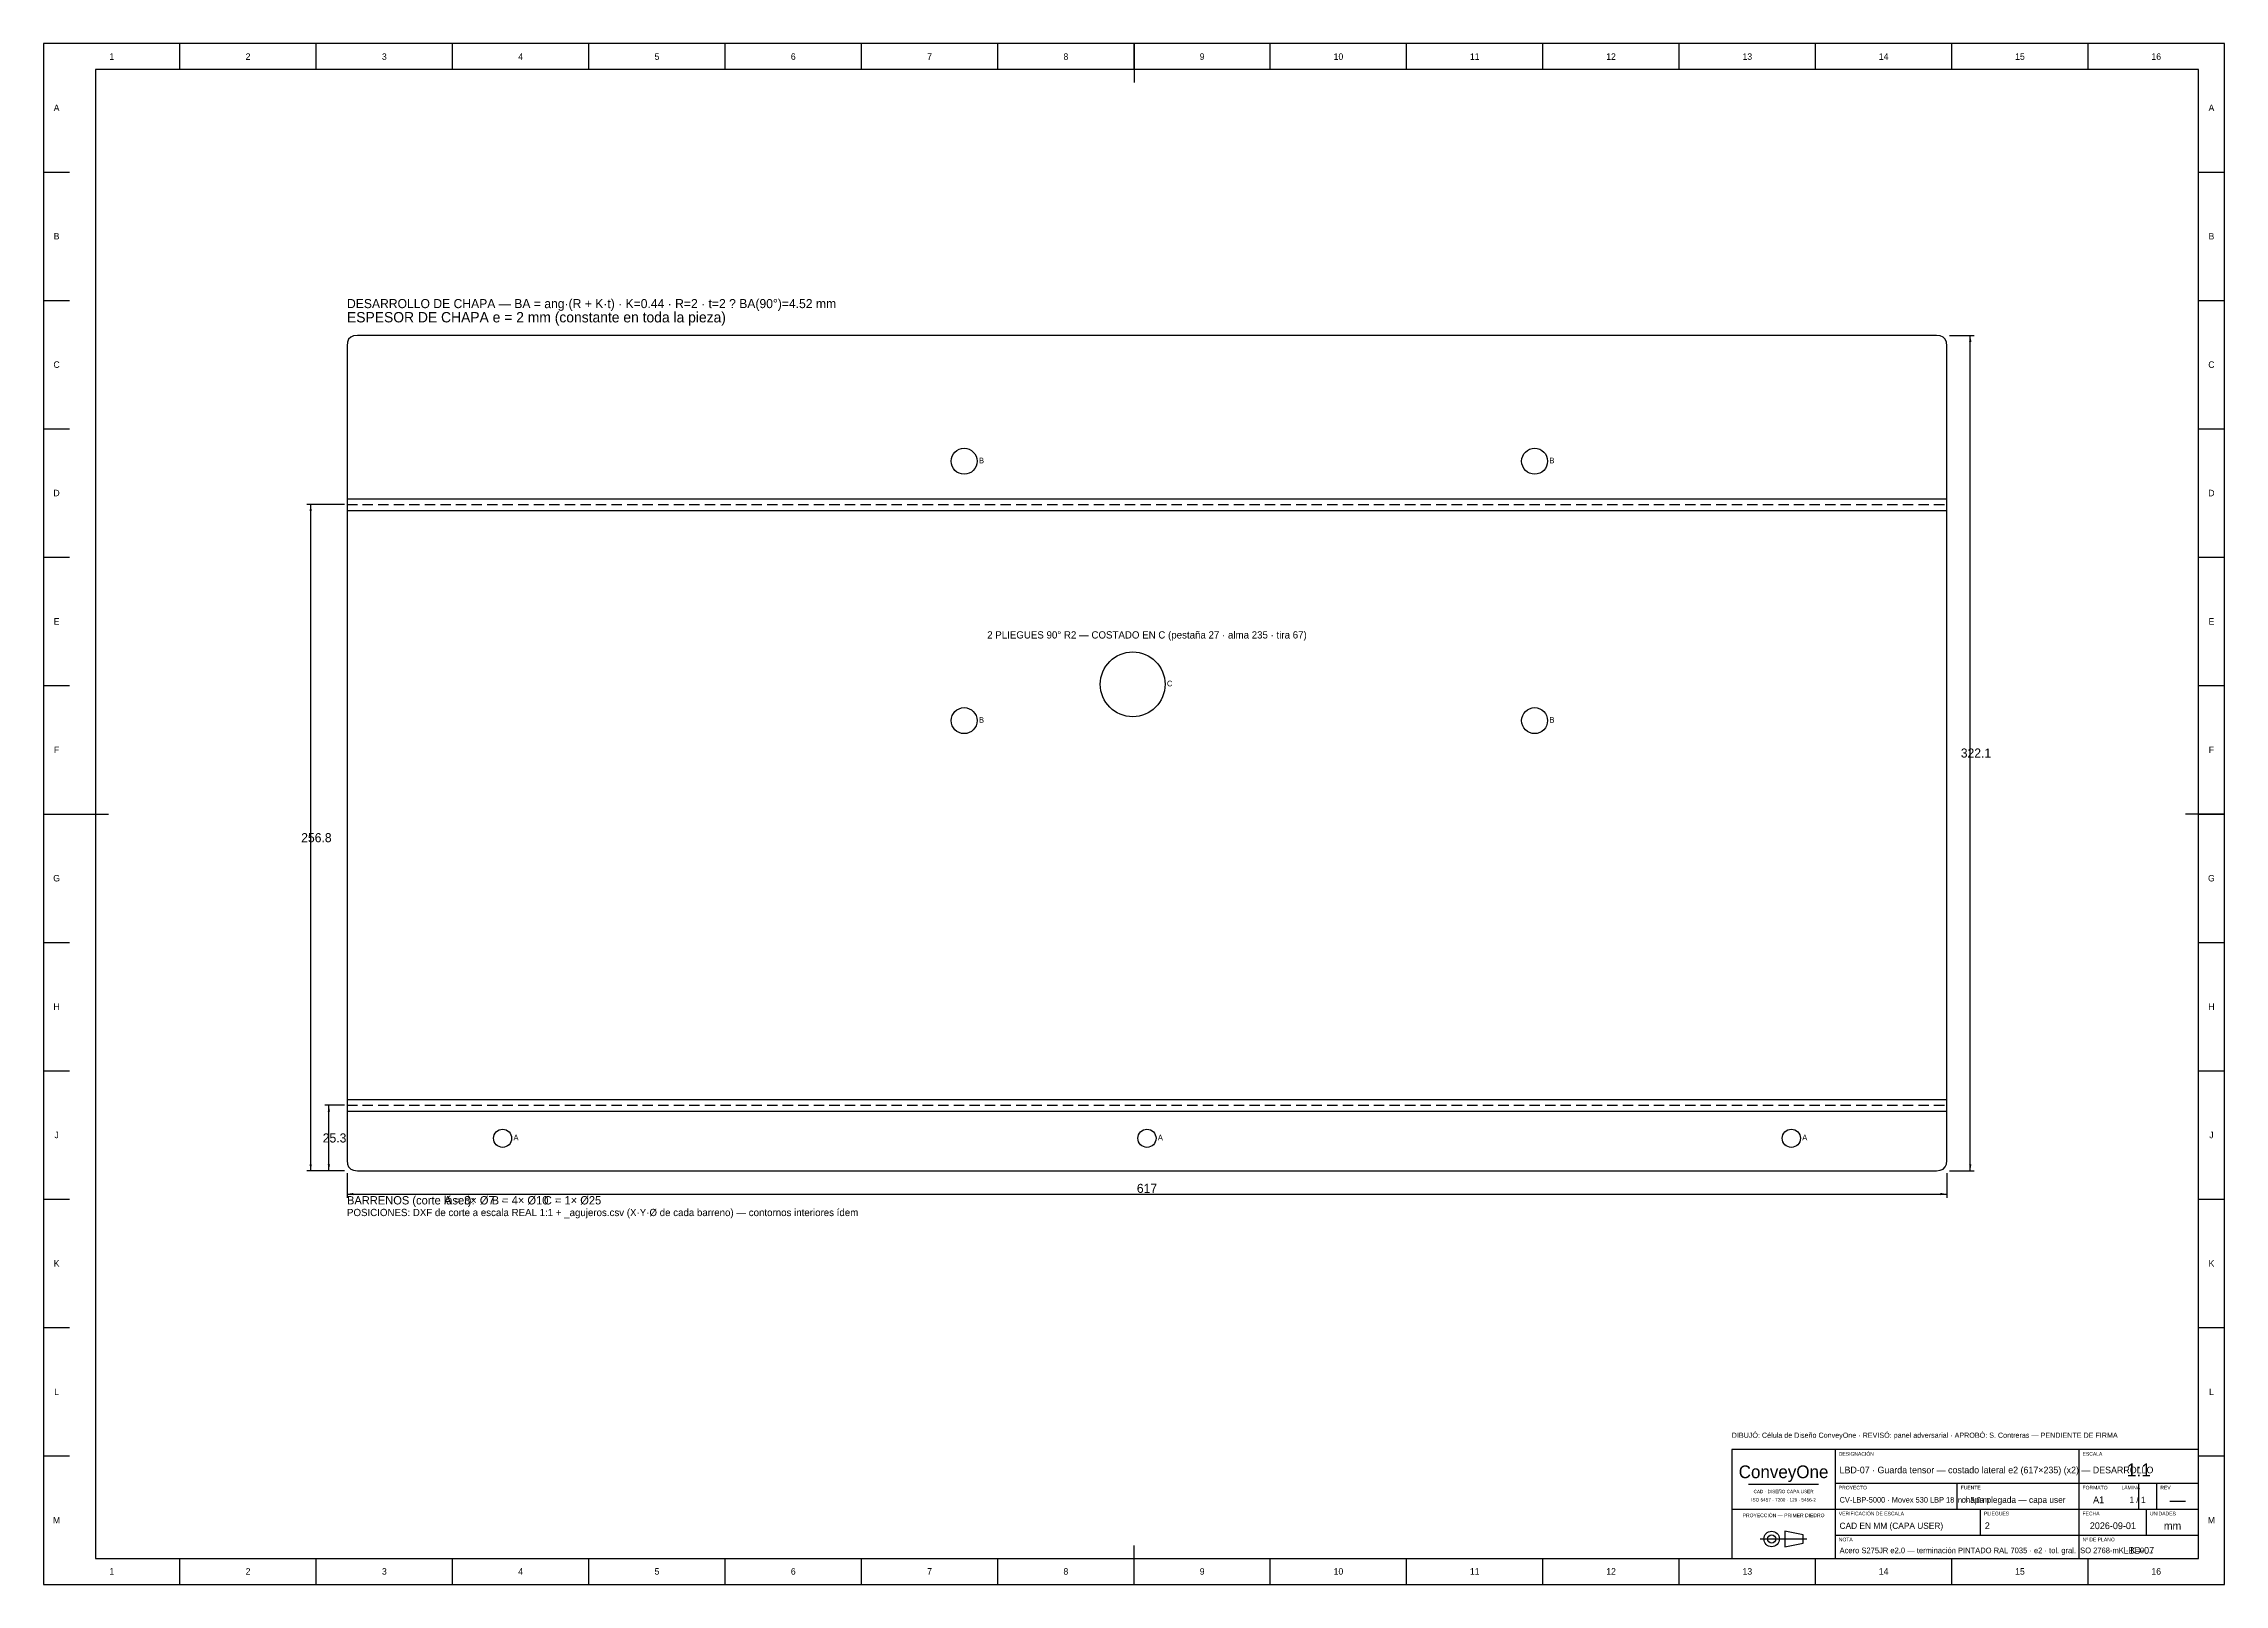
# Model space of a CAD drawing. Extents: x 0 to 841, y 0 to 594.
import ezdxf
from ezdxf.enums import TextEntityAlignment as Align

# ---------------------------------------------------------------- set-up
doc = ezdxf.new("R2010")
doc.units = 0
doc.linetypes.add('DASHED', pattern=[6, 4, -2])
for name, color, linetype in [('COTAS', 7, 'CONTINUOUS'), ('FINA', 7, 'CONTINUOUS'), ('NORMA', 7, 'CONTINUOUS'), ('PLIEGUE', 1, 'DASHED'), ('TEXTO', 7, 'CONTINUOUS'), ('VISIBLE', 7, 'CONTINUOUS')]:
    doc.layers.add(name, color=color, linetype=linetype)

msp = doc.modelspace()

# ---------------------------------------------------------------- linework, layer by layer
at = {"layer": 'COTAS'}
for p, q in [((735, 481.525), (744.5, 481.525)), ((743, 159.475), (743, 481.525)), ((116, 416.265), (101.5, 416.265)), ((103, 159.475), (103, 416.265)), ((116, 184.735), (108.5, 184.735)), ((110, 159.475), (110, 184.735)), ((116, 159.475), (101.5, 159.475)), ((116, 159.475), (108.5, 159.475)), ((117, 158.475), (117, 148.975)), ((734, 158.475), (734, 148.975)), ((735, 159.475), (744.5, 159.475)), ((117, 150.475), (734, 150.475))]:
    msp.add_line(p, q, dxfattribs=at)
for points in [[(743, 481.525), (743.45, 479.025), (742.55, 479.025)], [(103, 416.265), (103.45, 413.765), (102.55, 413.765)], [(110, 184.735), (110.45, 182.235), (109.55, 182.235)], [(103, 159.475), (103.45, 161.975), (102.55, 161.975)], [(110, 159.475), (110.45, 161.975), (109.55, 161.975)], [(743, 159.475), (743.45, 161.975), (742.55, 161.975)], [(117, 150.475), (119.5, 150.925), (119.5, 150.025)], [(734, 150.475), (731.5, 150.925), (731.5, 150.025)]]:
    msp.add_solid(points, dxfattribs=at)
at = {"layer": 'FINA'}
for p, q in [((841, 594), (0, 594)), ((0, 594), (0, 0)), ((52.5625, 584), (52.5625, 594)), ((105.125, 584), (105.125, 594)), ((157.6875, 584), (157.6875, 594)), ((210.25, 584), (210.25, 594)), ((262.8125, 584), (262.8125, 594)), ((315.375, 584), (315.375, 594)), ((367.9375, 584), (367.9375, 594)), ((420.5, 584), (420.5, 594)), ((473.0625, 584), (473.0625, 594)), ((525.625, 584), (525.625, 594)), ((578.1875, 584), (578.1875, 594)), ((630.75, 584), (630.75, 594)), ((683.3125, 584), (683.3125, 594)), ((735.875, 584), (735.875, 594)), ((788.4375, 584), (788.4375, 594)), ((841, 0), (841, 594)), ((0, 544.5), (10, 544.5)), ((831, 544.5), (841, 544.5)), ((0, 495), (10, 495)), ((831, 495), (841, 495)), ((0, 445.5), (10, 445.5)), ((831, 445.5), (841, 445.5)), ((117, 418.525), (734, 418.525)), ((117, 413.995), (734, 413.995)), ((0, 396), (10, 396)), ((831, 396), (841, 396)), ((0, 346.5), (10, 346.5)), ((831, 346.5), (841, 346.5)), ((0, 297), (10, 297)), ((831, 297), (841, 297)), ((0, 247.5), (10, 247.5)), ((831, 247.5), (841, 247.5)), ((0, 198), (10, 198)), ((831, 198), (841, 198)), ((117, 186.995), (734, 186.995)), ((117, 182.475), (734, 182.475)), ((0, 148.5), (10, 148.5)), ((831, 148.5), (841, 148.5)), ((0, 99), (10, 99)), ((831, 99), (841, 99)), ((0, 49.5), (10, 49.5)), ((831, 49.5), (841, 49.5)), ((657.5, 38.6), (684.5, 38.6)), ((691, 39), (785, 39)), ((738, 29), (738, 39)), ((785, 39), (831, 39)), ((808, 29), (808, 39)), ((815, 29), (815, 39)), ((651, 29), (691, 29)), ((691, 29), (785, 29)), ((747, 19), (747, 29)), ((785, 29), (831, 29)), ((811, 19), (811, 29)), ((662.03, 17.5), (679.97, 17.5)), ((691, 19), (785, 19)), ((785, 19), (831, 19)), ((52.5625, 0), (52.5625, 10)), ((105.125, 0), (105.125, 10)), ((157.6875, 0), (157.6875, 10)), ((210.25, 0), (210.25, 10)), ((262.8125, 0), (262.8125, 10)), ((315.375, 0), (315.375, 10)), ((367.9375, 0), (367.9375, 10)), ((420.5, 0), (420.5, 10)), ((473.0625, 0), (473.0625, 10)), ((525.625, 0), (525.625, 10)), ((578.1875, 0), (578.1875, 10)), ((630.75, 0), (630.75, 10)), ((683.3125, 0), (683.3125, 10)), ((735.875, 0), (735.875, 10)), ((788.4375, 0), (788.4375, 10)), ((0, 0), (841, 0))]:
    msp.add_line(p, q, dxfattribs=at)
at = {"layer": 'NORMA'}
for p, q in [((420.5, 594), (420.5, 579)), ((831, 584), (20, 584)), ((20, 584), (20, 10)), ((831, 10), (831, 584)), ((0, 297), (25, 297)), ((841, 297), (826, 297)), ((831, 52), (651, 52)), ((651, 52), (651, 10)), ((691, 10), (691, 52)), ((785, 10), (785, 52)), ((831, 10), (831, 52)), ((20, 10), (831, 10)), ((420.5, 0), (420.5, 15)), ((651, 10), (831, 10))]:
    msp.add_line(p, q, dxfattribs=at)
at = {"layer": 'PLIEGUE'}
for p, q in [((117, 416.265), (734, 416.265)), ((117, 184.735), (734, 184.735))]:
    msp.add_line(p, q, dxfattribs=at)
at = {"layer": 'TEXTO'}
for p, q in [((678.59, 19.11), (671.46, 20.49)), ((671.46, 20.49), (671.46, 14.51)), ((678.59, 15.89), (678.59, 19.11)), ((671.46, 14.51), (678.59, 15.89))]:
    msp.add_line(p, q, dxfattribs=at)
for radius in [2.99, 1.61]:
    msp.add_circle((666.4, 17.5), radius, dxfattribs=at)
at = {"layer": 'VISIBLE'}
for p, q in [((117.64, 480.085), (117.16, 478.965)), ((118.44, 480.885), (117.64, 480.085)), ((119.56, 481.365), (118.44, 480.885)), ((121, 481.525), (119.56, 481.365)), ((730, 481.525), (121, 481.525)), ((731.44, 481.365), (730, 481.525)), ((732.56, 480.885), (731.44, 481.365)), ((733.36, 480.085), (732.56, 480.885)), ((733.84, 478.965), (733.36, 480.085)), ((117.16, 478.965), (117, 477.525)), ((117, 477.525), (117, 163.475)), ((734, 477.525), (733.84, 478.965)), ((734, 163.475), (734, 477.525)), ((117, 163.475), (117.16, 162.035)), ((117.16, 162.035), (117.64, 160.915)), ((117.64, 160.915), (118.44, 160.115)), ((118.44, 160.115), (119.56, 159.635)), ((731.44, 159.635), (732.56, 160.115)), ((732.56, 160.115), (733.36, 160.915)), ((733.36, 160.915), (733.84, 162.035)), ((733.84, 162.035), (734, 163.475)), ((119.56, 159.635), (121, 159.475)), ((121, 159.475), (730, 159.475)), ((730, 159.475), (731.44, 159.635))]:
    msp.add_line(p, q, dxfattribs=at)
for centre, radius in [((355, 432.995), 5), ((575, 432.995), 5), ((420, 346.995), 12.5), ((355, 332.995), 5), ((575, 332.995), 5), ((177, 171.975), 3.5), ((425.5, 171.975), 3.5), ((674, 171.975), 3.5)]:
    msp.add_circle(centre, radius, dxfattribs=at)

# ---------------------------------------------------------------- texts
at = {"layer": 'COTAS'}
for s, p in [('322.1', (745.2, 320.5)), ('256.8', (105.2, 287.87)), ('25.3', (112.2, 172.105)), ('617', (425.5, 152.675))]:
    msp.add_text(s, height=3.5, dxfattribs=at).set_placement(p, align=Align.MIDDLE_CENTER)
at = {"layer": 'TEXTO'}
for s, height, p in [('1', 2.5, (26.2813, 589)), ('2', 2.5, (78.8438, 589)), ('3', 2.5, (131.4063, 589)), ('4', 2.5, (183.9688, 589)), ('5', 2.5, (236.5313, 589)), ('6', 2.5, (289.0938, 589)), ('7', 2.5, (341.6563, 589)), ('8', 2.5, (394.2188, 589)), ('9', 2.5, (446.7813, 589)), ('10', 2.5, (499.3438, 589)), ('11', 2.5, (551.9063, 589)), ('12', 2.5, (604.4688, 589)), ('13', 2.5, (657.0313, 589)), ('14', 2.5, (709.5938, 589)), ('15', 2.5, (762.1563, 589)), ('16', 2.5, (814.7188, 589)), ('A', 2.5, (5, 569.25)), ('A', 2.5, (836, 569.25)), ('B', 2.5, (5, 519.75)), ('B', 2.5, (836, 519.75)), ('C', 2.5, (5, 470.25)), ('C', 2.5, (836, 470.25)), ('D', 2.5, (5, 420.75)), ('D', 2.5, (836, 420.75)), ('E', 2.5, (5, 371.25)), ('E', 2.5, (836, 371.25)), ('2 PLIEGUES 90° R2 — COSTADO EN C (pestaña 27 · alma 235 · tira 67)', 2.8, (425.5, 366.055)), ('F', 2.5, (5, 321.75)), ('F', 2.5, (836, 321.75)), ('G', 2.5, (5, 272.25)), ('G', 2.5, (836, 272.25)), ('H', 2.5, (5, 222.75)), ('H', 2.5, (836, 222.75)), ('J', 2.5, (5, 173.25)), ('J', 2.5, (836, 173.25)), ('K', 2.5, (5, 123.75)), ('K', 2.5, (836, 123.75)), ('L', 2.5, (5, 74.25)), ('L', 2.5, (836, 74.25)), ('ConveyOne', 4.9, (671, 43.4)), ('1:1', 5, (808, 44.1)), ('CAD · DISEÑO CAPA USER', 1.3, (671, 35.8)), ('A1', 2.6, (792.5, 32.6)), ('1 / 1', 2.4, (807.5, 32.6)), ('M', 2.5, (5, 24.75)), ('PROYECCIÓN — PRIMER DIEDRO', 1.4, (671, 26.6)), ('ISO 5457 · 7200 · 129 · 5456-2', 1.3, (671, 32.6)), ('—', 4.6, (823, 32.6)), ('M', 2.5, (836, 24.75)), ('2026-09-01', 2.6, (798, 22.6)), ('mm', 3, (821, 22.6)), ('LBD-07', 2.6, (808, 13.1)), ('1', 2.5, (26.2813, 5)), ('2', 2.5, (78.8438, 5)), ('3', 2.5, (131.4063, 5)), ('4', 2.5, (183.9688, 5)), ('5', 2.5, (236.5313, 5)), ('6', 2.5, (289.0938, 5)), ('7', 2.5, (341.6563, 5)), ('8', 2.5, (394.2188, 5)), ('9', 2.5, (446.7813, 5)), ('10', 2.5, (499.3438, 5)), ('11', 2.5, (551.9063, 5)), ('12', 2.5, (604.4688, 5)), ('13', 2.5, (657.0313, 5)), ('14', 2.5, (709.5938, 5)), ('15', 2.5, (762.1563, 5)), ('16', 2.5, (814.7188, 5))]:
    msp.add_text(s, height=height, dxfattribs=at).set_placement(p, align=Align.MIDDLE_CENTER)
for s, height, p in [('DESARROLLO DE CHAPA — BA = ang·(R + K·t) · K=0.44 · R=2 · t=2 ? BA(90°)=4.52 mm', 3.5, (117, 492.025)), ('ESPESOR DE CHAPA e = 2 mm (constante en toda la pieza)', 4, (117, 486.525)), ('B', 2.2, (360.7, 432.195)), ('B', 2.2, (580.7, 432.195)), ('C', 2.2, (433.2, 346.195)), ('B', 2.2, (360.7, 332.195)), ('B', 2.2, (580.7, 332.195)), ('A', 2.2, (181.2, 171.175)), ('A', 2.2, (429.7, 171.175)), ('A', 2.2, (678.2, 171.175)), ('POSICIONES: DXF de corte a escala REAL 1:1 + _agujeros.csv (X·Y·Ø de cada barreno) — contornos interiores ídem', 2.8, (117, 141.975)), ('BARRENOS (corte láser): ', 3.2, (117, 146.475)), ('A = 3× Ø7  ·  ', 3.2, (154.4272, 146.475)), ('B = 4× Ø10  ·  ', 3.2, (172.7824, 146.475)), ('C = 1× Ø25', 3.2, (192.9168, 146.475)), ('DIBUJÓ: Célula de Diseño ConveyOne · REVISÓ: panel adversarial · APROBÓ: S. Contreras — PENDIENTE DE FIRMA', 2, (651, 56.5)), ('DESIGNACIÓN', 1.4, (692.3, 49.6)), ('ESCALA', 1.4, (786.3, 49.6)), ('PROYECTO', 1.4, (692.3, 36.6)), ('FUENTE', 1.4, (739.3, 36.6)), ('FORMATO', 1.4, (786.3, 36.6)), ('LÁMINA', 1.4, (801.3, 36.6)), ('REV', 1.4, (816.3, 36.6)), ('VERIFICACIÓN DE ESCALA', 1.4, (692.3, 26.6)), ('PLIEGUES', 1.4, (748.3, 26.6)), ('FECHA', 1.4, (786.3, 26.6)), ('UNIDADES', 1.4, (812.3, 26.6)), ('NOTA', 1.4, (692.3, 16.6)), ('Nº DE PLANO', 1.4, (786.3, 16.6))]:
    msp.add_text(s, height=height, dxfattribs=at).set_placement(p)
for s, height, p in [('LBD-07 · Guarda tensor — costado lateral e2 (617×235) (x2) — DESARROLLO', 2.5584, (692.6, 44.1)), ('CV-LBP-5000 · Movex 530 LBP 18 in × 5.0 m', 2.1329, (692.6, 32.6)), ('chapa plegada — capa user', 2.4, (739.6, 32.6)), ('CAD EN MM (CAPA USER)', 2.4, (692.6, 22.6)), ('2', 2.6, (748.6, 22.6)), ('Acero S275JR e2.0 — terminación PINTADO RAL 7035 · e2 · tol. gral. ISO 2768-mK · K=0.…', 2.1785, (692.6, 13.1))]:
    msp.add_text(s, height=height, dxfattribs=at).set_placement(p, align=Align.MIDDLE_LEFT)

doc.saveas('drawing.dxf')
